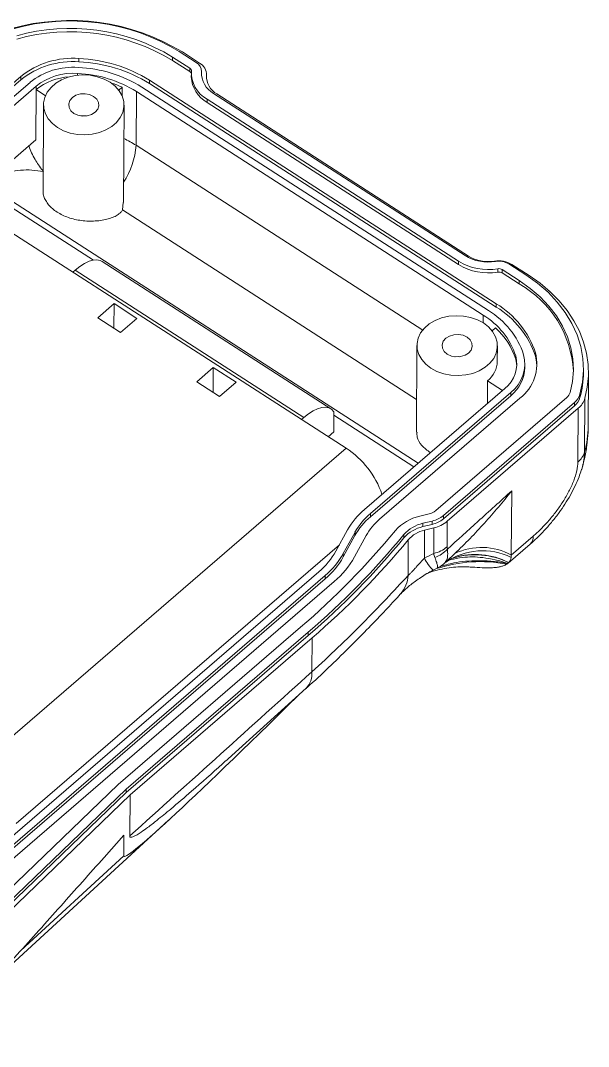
# Model space of a CAD drawing. Header units: inches. Extents: x 1430 to 4816, y 541 to 1061.
# Drawn here: x 2796.6 to 2836.1, y 716.1 to 787.5 of the extents above; entities that cross this region are included whole.
import ezdxf

# ---------------------------------------------------------------- set-up
doc = ezdxf.new("R2010")
doc.units = ezdxf.units.IN

msp = doc.modelspace()

# ---------------------------------------------------------------- linework, layer by layer
at = {"color": 7, "linetype": 'Continuous', "lineweight": 15}
for p, q in [((2808.805, 784.572), (2807.612, 785.341)), ((2807.839, 785.305), (2809.032, 784.536)), ((2800.638, 784.617), (2800.64, 784.85)), ((2807.155, 784.947), (2807.154, 784.714)), ((2807.154, 784.714), (2808.347, 783.945)), ((2807.155, 784.947), (2808.348, 784.178)), ((2808.348, 784.178), (2808.347, 783.945)), ((2808.462, 783.814), (2808.46, 783.581)), ((2809.166, 783.692), (2809.168, 783.742)), ((2809.168, 783.742), (2809.17, 783.975)), ((2809.517, 783.447), (2809.518, 783.74)), ((2796.595, 783.367), (2786.828, 774.945)), ((2796.596, 783.601), (2786.829, 775.178)), ((2787.466, 774.768), (2797.233, 783.191)), ((2796.595, 783.367), (2796.596, 783.601)), ((2805.553, 783.101), (2805.555, 783.335)), ((2829.684, 767.549), (2805.553, 783.101)), ((2829.685, 767.783), (2805.555, 783.335)), ((2797.657, 782.917), (2787.89, 774.494)), ((2797.635, 779.183), (2797.655, 782.684)), ((2797.655, 782.684), (2797.657, 782.917)), ((2797.655, 782.684), (2798.309, 782.263)), ((2803.408, 782.65), (2803.641, 782.851)), ((2803.641, 782.851), (2803.637, 782.263)), ((2804.619, 778.812), (2804.641, 782.547)), ((2804.641, 782.547), (2828.771, 766.994)), ((2805.006, 782.862), (2829.137, 767.31)), ((2827.514, 771.137), (2810.013, 782.417)), ((2810.24, 782.381), (2827.741, 771.101)), ((2798.176, 781.637), (2798.141, 775.614)), ((2803.737, 774.821), (2803.776, 781.605)), ((2809.556, 782.023), (2809.554, 781.789)), ((2809.554, 781.789), (2827.056, 770.51)), ((2809.556, 782.023), (2827.057, 770.743)), ((2797.635, 779.183), (2787.868, 770.76)), ((2795.285, 775.373), (2824.252, 756.704)), ((2801.646, 770.827), (2795.282, 774.928)), ((2803.677, 774.318), (2803.726, 774.822)), ((2824.141, 761.129), (2803.677, 774.318)), ((2819.227, 757.737), (2795.892, 772.776)), ((2818.175, 760.48), (2802.265, 770.734)), ((2827.057, 770.743), (2827.056, 770.51)), ((2829.789, 770.222), (2829.787, 769.989)), ((2830.092, 770.164), (2830.091, 769.931)), ((2830.092, 770.164), (2831.285, 769.395)), ((2831.742, 769.789), (2830.549, 770.558)), ((2830.776, 770.522), (2831.969, 769.753)), ((2800.382, 770.126), (2800.22, 769.986)), ((2816.292, 759.872), (2800.382, 770.126)), ((2830.091, 769.931), (2831.284, 769.162)), ((2831.285, 769.395), (2831.284, 769.162)), ((2801.946, 766.809), (2803.088, 767.794)), ((2803.088, 767.794), (2803.078, 766.079)), ((2803.088, 767.794), (2804.679, 766.769)), ((2829.684, 767.549), (2829.685, 767.783)), ((2803.537, 765.784), (2801.946, 766.809)), ((2804.679, 766.769), (2803.537, 765.784)), ((2829.394, 765.901), (2829.627, 766.102)), ((2824.163, 764.889), (2824.128, 758.859)), ((2829.757, 763.783), (2829.763, 764.856)), ((2831.038, 763.922), (2831.04, 764.156)), ((2832.406, 764.142), (2832.407, 764.376)), ((2809.982, 763.351), (2808.84, 762.366)), ((2809.982, 763.351), (2809.972, 761.636)), ((2811.573, 762.325), (2809.982, 763.351)), ((2831.68, 763.348), (2831.681, 763.581)), ((2835.752, 762.987), (2835.754, 763.221)), ((2808.84, 762.366), (2810.431, 761.34)), ((2810.431, 761.34), (2811.573, 762.325)), ((2829.069, 760.858), (2829.078, 762.432)), ((2830.117, 761.762), (2829.078, 762.432)), ((2836.081, 759.251), (2836.102, 762.985)), ((2830.273, 761.896), (2820.506, 753.473)), ((2830.697, 761.623), (2820.93, 753.2)), ((2830.696, 761.389), (2830.697, 761.623)), ((2830.696, 761.389), (2820.929, 752.966)), ((2821.567, 752.79), (2831.333, 761.212)), ((2834.593, 761.258), (2825.479, 753.399)), ((2826.01, 753.058), (2835.123, 760.917)), ((2835.123, 760.917), (2835.122, 760.683)), ((2835.51, 761.5), (2835.509, 761.267)), ((2835.851, 761.213), (2835.83, 757.478)), ((2818.37, 758.876), (2818.378, 760.277)), ((2826.008, 752.824), (2835.122, 760.683)), ((2835.387, 760.512), (2826.274, 752.653)), ((2835.365, 756.778), (2835.387, 760.512)), ((2816.131, 759.732), (2816.292, 759.872)), ((2823.956, 756.448), (2818.377, 760.044)), ((2818.37, 758.876), (2817.98, 758.54)), ((2793.642, 735.673), (2819.227, 757.737)), ((2830.732, 750.305), (2830.758, 754.772)), ((2820.929, 752.966), (2820.93, 753.2)), ((2825.014, 753.168), (2824.362, 753.01)), ((2826.01, 753.058), (2826.008, 752.824)), ((2824.582, 752.514), (2824.581, 752.28)), ((2824.581, 752.28), (2825.232, 752.439)), ((2824.582, 752.514), (2825.233, 752.672)), ((2825.233, 752.672), (2825.232, 752.439)), ((2826.274, 752.653), (2826.263, 750.88)), ((2819.333, 752.052), (2818.515, 750.568)), ((2819.85, 751.659), (2819.032, 750.175)), ((2819.852, 751.892), (2819.033, 750.408)), ((2819.811, 750.169), (2820.629, 751.653)), ((2819.85, 751.659), (2819.852, 751.892)), ((2823.26, 751.736), (2823.259, 751.502)), ((2824.69, 752.032), (2824.679, 750.095)), ((2825.342, 752.191), (2824.69, 752.032)), ((2825.331, 750.418), (2825.342, 752.191)), ((2830.732, 750.305), (2832.254, 751.618)), ((2823.558, 751.365), (2823.543, 748.886)), ((2830.512, 749.74), (2832.035, 751.053)), ((2819.032, 750.175), (2819.033, 750.408)), ((2826.077, 749.736), (2826.24, 749.885)), ((2826.147, 749.8), (2826.166, 749.817)), ((2826.687, 750.096), (2826.75, 750.119)), ((2817.343, 749.147), (2783.704, 720.137)), ((2817.767, 748.873), (2787.441, 722.72)), ((2817.766, 748.64), (2817.767, 748.873)), ((2825.302, 749.257), (2825.571, 749.388)), ((2817.766, 748.64), (2787.595, 722.621)), ((2788.077, 722.31), (2818.403, 748.463)), ((2816.066, 745.281), (2803.38, 734.341)), ((2803.921, 733.776), (2816.595, 744.706)), ((2803.923, 734.01), (2816.596, 744.939)), ((2816.86, 744.535), (2804.193, 733.611)), ((2816.596, 744.939), (2816.595, 744.706)), ((2816.846, 742.184), (2816.86, 744.535)), ((2811.023, 736.134), (2816.448, 741.034)), ((2803.38, 734.341), (2789.249, 720.757)), ((2789.35, 719.769), (2803.921, 733.776)), ((2789.351, 720.003), (2803.923, 734.01)), ((2803.923, 734.01), (2803.921, 733.776)), ((2804.193, 733.611), (2790.044, 720.01)), ((2804.176, 730.76), (2804.193, 733.611)), ((2794.661, 720.657), (2806.868, 731.855)), ((2803.774, 730.822), (2802.392, 729.271)), ((2803.766, 729.374), (2803.774, 730.822))]:
    msp.add_line(p, q, dxfattribs=at)
at = {"color": 8, "linetype": 'Continuous', "lineweight": 15}
for p, q in [((2800.545, 783.81), (2800.544, 783.684)), ((2809.167, 783.926), (2809.166, 783.695)), ((2809.515, 783.674), (2809.514, 783.476)), ((2824.566, 765.957), (2804.619, 778.812)), ((2828.771, 766.994), (2828.768, 766.463)), ((2796.28, 731.629), (2818.764, 751.02)), ((2826.238, 749.887), (2826.806, 750.412)), ((2796.585, 722.787), (2803.766, 729.374))]:
    msp.add_line(p, q, dxfattribs=at)
at = {"color": 7, "linetype": 'Continuous', "lineweight": 15, "flags": 128}
for points in [[(2799.149, 780.045), (2798.79, 780.323), (2798.506, 780.646), (2798.306, 781.001), (2798.197, 781.378), (2798.182, 781.763), (2798.263, 782.143), (2798.436, 782.505), (2798.695, 782.837), (2799.033, 783.128), (2799.436, 783.368), (2799.892, 783.548), (2800.385, 783.662), (2800.898, 783.707), (2801.413, 783.681), (2801.914, 783.585), (2802.383, 783.422), (2802.804, 783.197), (2803.162, 782.919), (2803.447, 782.597), (2803.647, 782.241), (2803.756, 781.865), (2803.771, 781.48), (2803.69, 781.1), (2803.517, 780.737), (2803.257, 780.405), (2802.92, 780.114), (2802.517, 779.875), (2802.061, 779.695), (2801.568, 779.58), (2801.055, 779.535), (2800.539, 779.561), (2800.039, 779.658), (2799.57, 779.821), (2799.149, 780.045)], [(2800.291, 781.03), (2800.079, 781.218), (2799.954, 781.444), (2799.93, 781.689), (2800.008, 781.926), (2800.181, 782.134), (2800.432, 782.291), (2800.736, 782.383), (2801.063, 782.401), (2801.382, 782.342), (2801.662, 782.212), (2801.874, 782.025), (2801.998, 781.798), (2802.023, 781.554), (2801.945, 781.316), (2801.772, 781.108), (2801.521, 780.951), (2801.217, 780.859), (2800.889, 780.842), (2800.57, 780.901), (2800.291, 781.03)], [(2800.788, 780.852), (2801.054, 780.86), (2801.156, 780.85)], [(2800.382, 770.126), (2800.712, 770.386), (2801.035, 770.592), (2801.343, 770.739), (2801.631, 770.824), (2801.893, 770.845), (2802.123, 770.803), (2802.265, 770.734)], [(2835.51, 761.5), (2835.685, 762.323), (2835.753, 763.154), (2835.712, 763.987), (2835.564, 764.814), (2835.309, 765.626), (2834.949, 766.416), (2834.49, 767.176), (2833.933, 767.901), (2833.286, 768.582), (2832.553, 769.213), (2831.742, 769.789)], [(2835.851, 761.213), (2836.021, 761.989), (2836.098, 762.774), (2836.081, 763.561), (2835.97, 764.344), (2835.766, 765.117), (2835.472, 765.873), (2835.089, 766.608), (2834.62, 767.314), (2834.069, 767.987), (2833.44, 768.621), (2832.738, 769.211), (2831.969, 769.753)], [(2831.285, 769.395), (2832.047, 768.854), (2832.735, 768.261), (2833.344, 767.621), (2833.866, 766.941), (2834.298, 766.226), (2834.636, 765.484), (2834.875, 764.721), (2835.015, 763.945), (2835.053, 763.163), (2834.99, 762.381), (2834.825, 761.609)], [(2825.135, 763.297), (2825.556, 763.072), (2826.025, 762.909), (2826.526, 762.813), (2827.042, 762.787), (2827.555, 762.832), (2828.047, 762.946), (2828.503, 763.126), (2828.907, 763.366), (2829.244, 763.657), (2829.503, 763.989), (2829.677, 764.351), (2829.757, 764.731), (2829.743, 765.116), (2829.633, 765.493), (2829.433, 765.848), (2829.149, 766.171), (2828.79, 766.449), (2828.37, 766.673), (2827.901, 766.836), (2827.4, 766.932), (2826.884, 766.958), (2826.371, 766.913), (2825.879, 766.799), (2825.423, 766.619), (2825.019, 766.379), (2824.682, 766.089), (2824.422, 765.756), (2824.249, 765.394), (2824.169, 765.014), (2824.183, 764.629), (2824.292, 764.252), (2824.493, 763.897), (2824.777, 763.575), (2825.135, 763.297)], [(2826.278, 764.282), (2826.557, 764.152), (2826.876, 764.093), (2827.204, 764.11), (2827.508, 764.202), (2827.758, 764.36), (2827.931, 764.568), (2828.009, 764.805), (2827.985, 765.049), (2827.861, 765.276), (2827.648, 765.464), (2827.369, 765.593), (2827.05, 765.652), (2826.722, 765.635), (2826.418, 765.543), (2826.167, 765.385), (2825.995, 765.178), (2825.917, 764.94), (2825.941, 764.696), (2826.065, 764.469), (2826.278, 764.282)], [(2827.143, 764.101), (2827.041, 764.112), (2826.774, 764.103)], [(2831.117, 763.468), (2831.102, 763.624), (2831.038, 763.922)], [(2832.518, 763.46), (2832.495, 763.725), (2832.406, 764.142)], [(2818.378, 760.277), (2818.226, 760.443), (2818.033, 760.549), (2817.803, 760.591), (2817.541, 760.57), (2817.253, 760.484), (2816.945, 760.337), (2816.622, 760.132), (2816.292, 759.872)]]:
    msp.add_lwpolyline(points, dxfattribs=at)
at = {"color": 7, "linetype": 'Continuous', "lineweight": 15}
for centre, radius, start, end in [((2800.01, 772.383), 15.108, 58.7895, 105.61501), ((2800.008, 772.763), 14.698, 58.84684, 105.55767), ((2800.025, 773), 13.712, 58.67577, 105.72874), ((2800.026, 773.234), 13.712, 58.67577, 105.72874), ((2800.205, 778.85), 5.783, 85.70755, 128.63331), ((2800.207, 779.083), 5.783, 85.70755, 128.63331), ((2800.215, 774.515), 10.111, 58.12941, 87.59873), ((2800.216, 774.748), 10.111, 58.12941, 87.59873), ((2808.459, 783.953), 0.709, 357.747, 60.77812), ((2808.571, 783.711), 0.945, 357.747, 60.77812), ((2800.224, 779.448), 4.792, 85.70755, 128.63331), ((2800.236, 779.69), 4.131, 85.70755, 128.63331), ((2800.192, 775.391), 8.426, 58.12941, 87.59873), ((2800.202, 775.134), 9.1, 58.12941, 87.59873), ((2808.215, 783.723), 0.258, 16.80328, 59.17262), ((2808.233, 783.972), 0.236, 357.747, 60.77812), ((2810.594, 783.879), 2.127, 177.747, 240.77812), ((2810.82, 783.861), 1.654, 177.747, 240.77812), ((2800.157, 779.624), 3.952, 92.65758, 129.2648), ((2800.327, 775.376), 8.177, 66.08925, 71.75006), ((2810.613, 783.666), 2.154, 182.25456, 240.57369), ((2810.932, 783.618), 1.418, 177.747, 240.77812), ((2829.117, 773.767), 3.08, 238.63916, 279.75188), ((2829.115, 773.355), 2.64, 238.63916, 279.75188), ((2829.117, 773.891), 3.96, 238.63916, 279.75188), ((2829.118, 774.125), 3.96, 238.63916, 279.75188), ((2829.86, 769.019), 1.76, 58.63916, 99.75188), ((2829.862, 769.431), 1.32, 58.63916, 99.75188), ((2829.863, 769.788), 0.44, 58.63916, 99.75188), ((2829.862, 769.555), 0.44, 58.63916, 99.75188), ((2827.602, 762.67), 7.463, 3.36543, 60.4343), ((2826.233, 762.478), 5.638, 18.25716, 58.99366), ((2826.457, 762.18), 6.264, 18.25716, 58.99366), ((2826.458, 762.413), 6.264, 18.25716, 58.99366), ((2826.082, 762.52), 5.22, 18.25716, 58.99366), ((2826.416, 762.477), 4.843, 17.35799, 48.45926), ((2827.958, 763.84), 1.8, 308.49217, 358.16756), ((2828.953, 763.604), 2.159, 307.7008, 14.80989), ((2829.166, 763.604), 2.504, 307.7008, 14.80989), ((2829.485, 763.603), 3.022, 307.7008, 14.80989), ((2829.044, 763.445), 2.637, 308.76868, 357.89105), ((2829.266, 763.028), 6.486, 344.24627, 359.6419), ((2834.129, 761.818), 0.727, 309.63514, 343.24298), ((2834.349, 761.616), 1.211, 309.63514, 343.24298), ((2834.35, 761.85), 1.211, 309.63514, 343.24298), ((2834.459, 761.632), 1.454, 309.63514, 343.24298), ((2815.846, 752.518), 6.218, 18.86862, 57.0689), ((2834.438, 757.897), 1.454, 309.63514, 343.24298), ((2823.881, 749.494), 5.217, 130.30698, 150.6486), ((2824.035, 749.539), 4.8, 130.30698, 150.6486), ((2824.763, 754.258), 1.118, 282.92637, 309.81528), ((2824.816, 754.489), 1.864, 282.92637, 309.81528), ((2824.034, 749.306), 4.8, 130.30698, 150.6486), ((2824.267, 749.607), 4.174, 130.30698, 150.6486), ((2825.03, 749.932), 3.149, 102.23917, 138.73396), ((2825.101, 750.12), 2.449, 102.23924, 138.73381), ((2824.815, 754.256), 1.864, 282.92637, 309.81528), ((2824.841, 754.371), 2.237, 282.92637, 309.81528), ((2780.17, 787.076), 55.094, 310.65721, 320.46905), ((2780.336, 787.158), 55.653, 310.65719, 320.46908), ((2825.1, 749.887), 2.449, 102.23924, 138.73381), ((2825.135, 749.981), 2.099, 102.23924, 138.73381), ((2780.335, 786.925), 55.653, 310.65719, 320.46908), ((2780.416, 786.969), 55.936, 310.65737, 320.46427), ((2822.98, 751.836), 0.744, 320.5022, 320.83542), ((2824.831, 752.598), 2.237, 282.92637, 309.81528), ((2813.968, 753.126), 5.217, 310.30698, 330.6486), ((2814.121, 752.937), 5.635, 310.30698, 330.6486), ((2814.122, 753.17), 5.635, 310.30698, 330.6486), ((2814.353, 753.238), 6.261, 310.30698, 330.6486), ((2824.588, 752.31), 2.326, 290.78938, 316.67925), ((2828.666, 746.538), 4.297, 61.25232, 115.6378), ((2829.657, 750.308), 1.075, 351.13997, 359.85701), ((2829.291, 751.733), 2.346, 291.8516, 298.70078), ((2830.152, 750.16), 0.554, 298.71323, 306.00052), ((2830.159, 750.15), 0.541, 306.01829, 315.13615), ((2830.156, 750.153), 0.545, 315.13339, 316.78211), ((2830.05, 750.229), 0.675, 318.27313, 352.62112)]:
    msp.add_arc(centre, radius, start, end, dxfattribs=at)
at = {"color": 8, "linetype": 'Continuous', "lineweight": 15}
for centre, radius, start, end in [((2799.027, 779.278), 5.611, 327.22525, 355.24098), ((2800.663, 772.654), 7.319, 57.28455, 64.94572), ((2829.393, 759.293), 6.688, 344.25169, 359.63649), ((2831.516, 751.579), 0.739, 314.7551, 2.97114), ((2828.726, 746.015), 4.584, 64.22426, 123.95797), ((2828.208, 745.162), 5.164, 63.11808, 106.997), ((2828.24, 745.335), 5.011, 62.50347, 107.29723), ((2827.006, 751.175), 2.565, 204.88834, 228.3944), ((2828.593, 739.904), 9.94, 79.42339, 108.00792), ((2821.447, 748.984), 2.098, 318.7919, 357.33324), ((2815.407, 742.033), 1.447, 316.16099, 5.98715)]:
    msp.add_arc(centre, radius, start, end, dxfattribs=at)
at = {"color": 7, "linetype": 'Continuous', "lineweight": 15}
msp.add_ellipse((2828.029, 754.116), major_axis=(24.253, 24.772), ratio=0.028146, start_param=3.112517, end_param=4.159221, dxfattribs=at)
for points, knots in [([(2798.17, 776.977), (2798.145, 777.008), (2797.927, 777.28), (2797.626, 777.721), (2797.335, 778.284), (2797.206, 778.6), (2797.159, 778.757), (2797.155, 778.769)], [0, 0, 0, 0, 0.053468, 0.476428, 0.727972, 0.979459, 1, 1, 1, 1]), ([(2798.17, 776.977), (2797.9, 777.03), (2797.632, 777.066), (2797.095, 777.102), (2796.834, 777.101), (2796.331, 777.058), (2796.087, 777.015), (2795.618, 776.886), (2795.398, 776.801), (2795.192, 776.694)], [0, 0, 0, 0, 0.25, 0.25, 0.5, 0.5, 0.75, 0.75, 1, 1, 1, 1]), ([(2803.677, 774.318), (2803.642, 774.262), (2803.57, 774.147), (2803.369, 773.981), (2803.08, 773.823), (2802.702, 773.688), (2802.261, 773.591), (2801.794, 773.538), (2801.303, 773.53), (2800.825, 773.568), (2800.35, 773.653), (2799.904, 773.779), (2799.484, 773.95), (2799.109, 774.158), (2798.781, 774.403), (2798.515, 774.673), (2798.312, 774.963), (2798.188, 775.257), (2798.135, 775.479), (2798.146, 775.592), (2798.148, 775.614)], [0, 0, 0, 0, 0.05635, 0.113823, 0.18225, 0.250639, 0.313185, 0.377902, 0.435067, 0.494056, 0.548613, 0.604791, 0.658495, 0.713743, 0.767664, 0.823148, 0.877069, 0.932555, 0.986484, 1, 1, 1, 1]), ([(2824.169, 758.86), (2824.163, 758.747), (2824.148, 758.447), (2824.46, 757.914), (2824.883, 757.587), (2825.09, 757.427)], [0, 0, 0, 0, 0.2348592, 0.6241217, 1, 1, 1, 1]), ([(2835.674, 756.476), (2835.724, 756.646), (2835.864, 757.119), (2835.995, 757.918), (2836.078, 758.675), (2836.072, 759.119), (2836.07, 759.249)], [0, 0, 0, 0, 0.188754, 0.526529, 0.861757, 1, 1, 1, 1]), ([(2832.254, 751.618), (2832.437, 751.776), (2832.619, 751.945), (2832.98, 752.306), (2833.16, 752.499), (2833.512, 752.903), (2833.682, 753.113), (2833.93, 753.441), (2834.011, 753.553), (2834.17, 753.782), (2834.248, 753.899), (2834.474, 754.253), (2834.614, 754.493), (2834.804, 754.86), (2834.864, 754.983), (2834.975, 755.226), (2835.026, 755.347), (2835.164, 755.705), (2835.238, 755.943), (2835.338, 756.384), (2835.364, 756.589), (2835.365, 756.778)], [0, 0, 0, 0, 0.125, 0.125, 0.25, 0.25, 0.375, 0.375, 0.4375, 0.4375, 0.5, 0.5, 0.625, 0.625, 0.6875, 0.6875, 0.75, 0.75, 0.875, 0.875, 1, 1, 1, 1]), ([(2832.034, 751.058), (2832.193, 751.197), (2832.543, 751.504), (2833.062, 752.039), (2833.585, 752.638), (2834.05, 753.239), (2834.471, 753.851), (2834.845, 754.468), (2835.177, 755.108), (2835.434, 755.69), (2835.55, 756.056), (2835.599, 756.21)], [0, 0, 0, 0, 0.106691, 0.235648, 0.360333, 0.481729, 0.586842, 0.700511, 0.811811, 0.920738, 1, 1, 1, 1]), ([(2826.28, 750.715), (2826.988, 751.355), (2827.695, 751.996), (2828.402, 752.637), (2829.187, 753.348), (2829.973, 754.06), (2830.758, 754.772)], [0.000039479, 0.000039479, 0.000039479, 0.000039479, 0.004686659, 0.004686659, 0.004686659, 0.009846732, 0.009846732, 0.009846732, 0.009846732]), ([(2826.806, 750.412), (2827.523, 751.096), (2828.206, 751.804), (2829.191, 752.896), (2829.513, 753.265), (2830.145, 754.012), (2830.455, 754.391), (2830.758, 754.772)], [0, 0, 0, 0, 0.5, 0.5, 0.75, 0.75, 1, 1, 1, 1]), ([(2823.543, 748.886), (2823.581, 748.917), (2823.622, 748.954), (2823.714, 749.039), (2823.763, 749.087), (2823.863, 749.19), (2823.915, 749.245), (2824.015, 749.355), (2824.065, 749.409), (2824.211, 749.574), (2824.307, 749.683), (2824.495, 749.895), (2824.587, 749.997), (2824.679, 750.095)], [0, 0, 0, 0, 0.125, 0.125, 0.25, 0.25, 0.375, 0.375, 0.5, 0.5, 0.75, 0.75, 1, 1, 1, 1]), ([(2824.895, 749.031), (2824.946, 749.052), (2825.227, 749.165), (2825.739, 749.298), (2826.402, 749.429), (2826.991, 749.485), (2827.454, 749.496), (2827.681, 749.481), (2827.765, 749.476)], [0, 0, 0, 0, 0.0499089, 0.2778785, 0.4982714, 0.709688, 0.8933592, 1, 1, 1, 1]), ([(2825.566, 749.399), (2825.644, 749.436), (2825.83, 749.524), (2825.983, 749.661), (2826.072, 749.74)], [0, 0, 0, 0, 0.420704, 1, 1, 1, 1]), ([(2826.165, 749.823), (2826.167, 749.825), (2826.179, 749.836), (2826.275, 749.906), (2826.442, 750.004), (2826.614, 750.069), (2826.69, 750.098)], [0, 0, 0, 0, 0.061676, 0.376514, 0.723246, 1, 1, 1, 1]), ([(2827.765, 749.479), (2827.905, 749.47), (2828.293, 749.446), (2828.818, 749.416), (2829.323, 749.412), (2829.677, 749.436), (2829.959, 749.484), (2830.096, 749.531), (2830.164, 749.555)], [0, 0, 0, 0, 0.142025, 0.393598, 0.563496, 0.73824, 0.868024, 1, 1, 1, 1]), ([(2816.846, 742.184), (2818.089, 743.303), (2819.268, 744.428), (2821.5, 746.673), (2822.554, 747.793), (2823.543, 748.886)], [0, 0, 0, 0, 0.5, 0.5, 1, 1, 1, 1]), ([(2823.028, 747.602), (2823.037, 747.612), (2823.071, 747.652), (2823.195, 747.777), (2823.394, 747.96), (2823.655, 748.181), (2823.973, 748.429), (2824.34, 748.69), (2824.745, 748.95), (2825.073, 749.143), (2825.263, 749.234), (2825.304, 749.253)], [0, 0, 0, 0, 0.035674, 0.143759, 0.257236, 0.383334, 0.518387, 0.659084, 0.807383, 0.95832, 1, 1, 1, 1]), ([(2816.447, 741.029), (2816.471, 741.05), (2817.013, 741.529), (2817.998, 742.457), (2819.382, 743.792), (2820.661, 745.081), (2821.799, 746.271), (2822.583, 747.114), (2822.957, 747.531), (2823.023, 747.604)], [0, 0, 0, 0, 0.009762, 0.219666, 0.419813, 0.614373, 0.803714, 0.965447, 1, 1, 1, 1]), ([(2811.021, 736.136), (2810.888, 736.015), (2810.037, 735.237), (2808.706, 734.065), (2807.185, 732.759), (2806.165, 731.923), (2805.481, 731.392), (2805.022, 731.062), (2804.713, 730.862), (2804.489, 730.739), (2804.338, 730.677), (2804.238, 730.668), (2804.19, 730.691), (2804.176, 730.733), (2804.176, 730.756), (2804.176, 730.76)], [0, 0, 0, 0, 0.056584, 0.362295, 0.567814, 0.706249, 0.799763, 0.8632, 0.906505, 0.936346, 0.965265, 0.97803, 0.99092, 0.998401, 1, 1, 1, 1]), ([(2790.277, 716.115), (2790.29, 716.117), (2790.305, 716.126), (2790.336, 716.144), (2790.351, 716.155), (2790.398, 716.19), (2790.43, 716.215), (2790.525, 716.296), (2790.588, 716.354), (2790.779, 716.531), (2790.906, 716.655), (2791.288, 717.035), (2791.542, 717.297), (2792.303, 718.091), (2792.809, 718.633), (2794.327, 720.275), (2795.337, 721.389), (2797.354, 723.628), (2798.362, 724.755), (2800.377, 727.011), (2801.384, 728.141), (2802.392, 729.271)], [0, 0, 0, 0, 0.003906, 0.003906, 0.007813, 0.007813, 0.015625, 0.015625, 0.03125, 0.03125, 0.0625, 0.0625, 0.125, 0.125, 0.25, 0.25, 0.5, 0.5, 0.75, 0.75, 1, 1, 1, 1])]:
    msp.add_open_spline(points, degree=3, knots=knots, dxfattribs=at)
at = {"color": 8, "linetype": 'Continuous', "lineweight": 15}
for points, knots in [([(2835.83, 757.478), (2835.818, 757.297), (2835.794, 756.928), (2835.701, 756.486), (2835.611, 756.235), (2835.602, 756.209)], [0, 0, 0, 0, 0.464318, 0.944094, 1, 1, 1, 1]), ([(2826.071, 749.742), (2826.132, 749.811), (2826.251, 749.945), (2826.318, 750.281), (2826.293, 750.569), (2826.28, 750.715)], [0, 0, 0, 0, 0.341033, 0.665742, 1, 1, 1, 1]), ([(2826.503, 749.965), (2826.774, 750.031), (2827.501, 750.209), (2828.552, 750.171), (2829.605, 749.993), (2830.183, 749.82), (2830.472, 749.714), (2830.477, 749.712)], [0, 0, 0, 0, 0.211976, 0.56867, 0.781314, 0.99617, 1, 1, 1, 1]), ([(2825.563, 749.404), (2825.573, 749.405), (2825.608, 749.408), (2825.603, 749.531), (2825.55, 749.764), (2825.46, 750.011), (2825.414, 750.136)], [0, 0, 0, 0, 0.118922, 0.412761, 0.702128, 1, 1, 1, 1]), ([(2825.727, 749.483), (2826.055, 749.582), (2826.91, 749.839), (2828.173, 749.932), (2829.43, 749.884), (2830.122, 749.783), (2830.471, 749.714), (2830.477, 749.712)], [0, 0, 0, 0, 0.2193566, 0.5729725, 0.7834108, 0.9960415, 1, 1, 1, 1])]:
    msp.add_open_spline(points, degree=3, knots=knots, dxfattribs=at)
at = {"color": 7, "linetype": 'Continuous', "lineweight": 15}
for points in [[(2826.263, 750.88), (2826.263, 750.819), (2826.268, 750.764), (2826.28, 750.715)], [(2824.679, 750.095), (2824.896, 750.204), (2825.113, 750.312), (2825.331, 750.418)], [(2825.414, 750.136), (2825.381, 750.22), (2825.354, 750.314), (2825.331, 750.418)], [(2804.176, 730.76), (2808.4, 734.563), (2812.623, 738.37), (2816.846, 742.184)]]:
    msp.add_open_spline(points, degree=3, dxfattribs=at)

doc.saveas('drawing.dxf')
